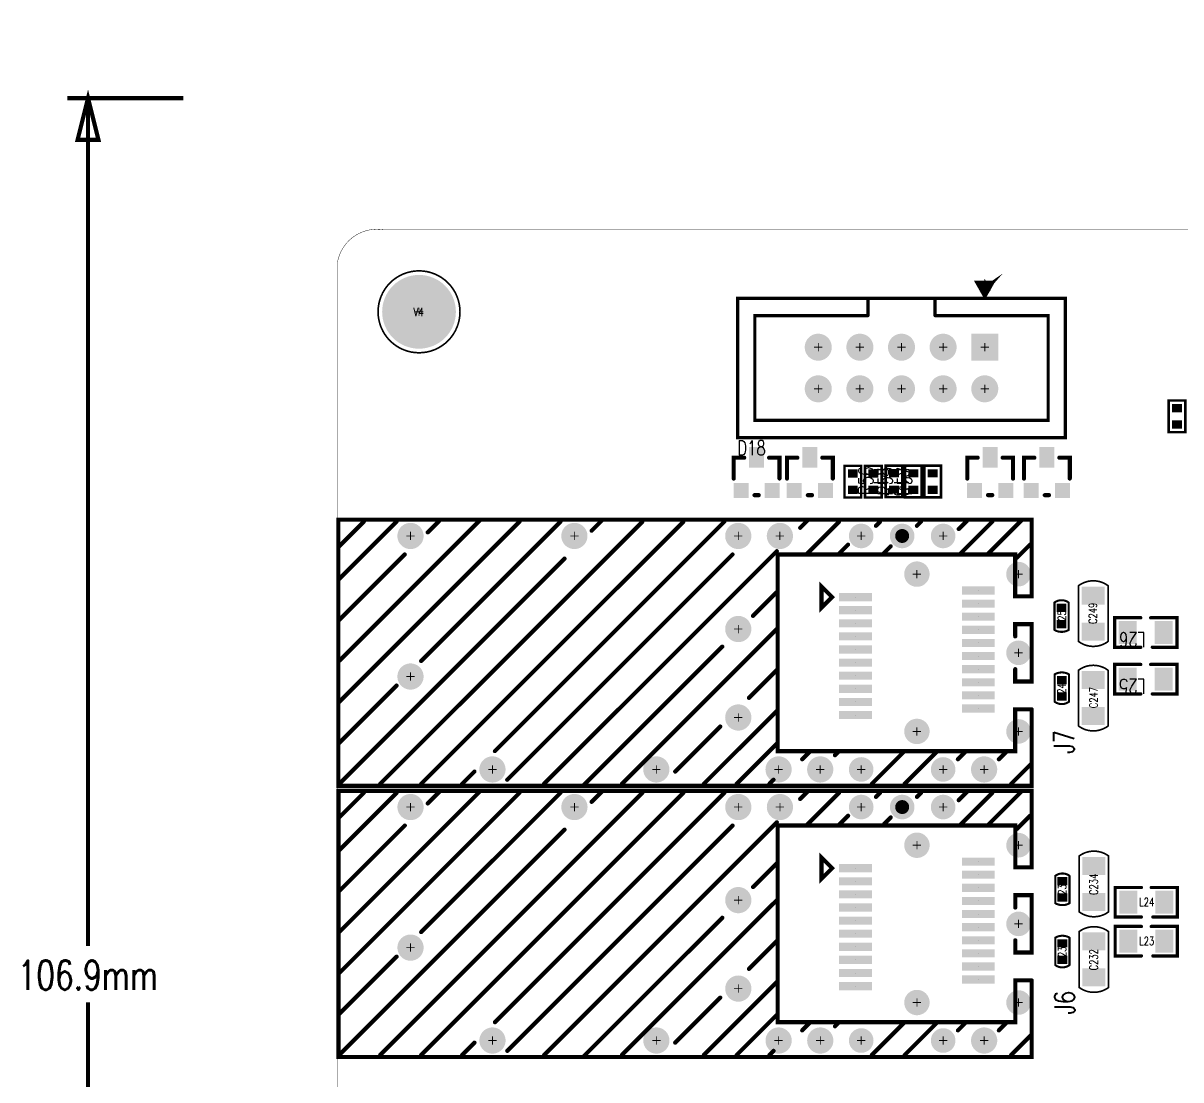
# Model space of a CAD drawing. Extents: x -19 to 193, y -25 to 111.
# Drawn here: x -19.2 to 51.5, y 47 to 111.5 of the extents above; entities that cross this region are included whole.
import ezdxf
from ezdxf.enums import TextEntityAlignment as Align

# ---------------------------------------------------------------- set-up
doc = ezdxf.new("R2010")
doc.units = 0
doc.linetypes.add('TRMIDX_4096', pattern=[2, 1, 1])
for name, color, linetype in [('BOARD_OUTLINE_00', 6, 'CONTINUOUS'), ('DIMENSION1_01', 6, 'CONTINUOUS'), ('DIMENSION2_01', 6, 'CONTINUOUS'), ('DIMENSION4_01', 6, 'CONTINUOUS'), ('DIMENSION6_01', 6, 'CONTINUOUS'), ('DIMENSION7_01', 6, 'CONTINUOUS'), ('DRIL_NPLTE_THRU_01', 3, 'CONTINUOUS'), ('DRIL_NPLTE_THRU_02', 222, 'CONTINUOUS'), ('DRIL_NPLTE_THRU_03', 5, 'CONTINUOUS'), ('DRIL_NPLTE_THRU_04', 1, 'CONTINUOUS'), ('DRIL_PLTE_THRU_01', 3, 'CONTINUOUS'), ('DRIL_PLTE_THRU_02', 222, 'CONTINUOUS'), ('DRIL_PLTE_THRU_03', 5, 'CONTINUOUS'), ('DRIL_PLTE_THRU_04', 1, 'CONTINUOUS'), ('DRIL_SYMBOL', 6, 'CONTINUOUS'), ('PADS_BOT', 16, 'CONTINUOUS'), ('PADS_INNER', 96, 'CONTINUOUS'), ('PADS_TOP', 96, 'CONTINUOUS'), ('PART_NAME_01', 254, 'CONTINUOUS'), ('PART_NAME_126', 146, 'CONTINUOUS'), ('PART_TOP_2DLINE_00', 254, 'CONTINUOUS'), ('PART_TOP_2DLINE_01', 254, 'CONTINUOUS'), ('PART_TOP_2DLINE_126', 146, 'CONTINUOUS'), ('TEXT_01', 96, 'CONTINUOUS')]:
    doc.layers.add(name, color=color, linetype=linetype)
doc.styles.add('W0$0762', font='simplex', dxfattribs={"width": 0.75})
doc.styles.add('W0$127', font='simplex', dxfattribs={"width": 0.75})
doc.styles.add('W0$2032', font='simplex', dxfattribs={"width": 0.75})
doc.styles.add('W0$254', font='simplex', dxfattribs={"width": 0.75})

# ---------------------------------------------------------------- blocks, each defined once
blk = doc.blocks.new('SMOOTH_0$0254')
at = {"const_width": 0.0127}
blk.add_lwpolyline([(-0.00635, 0, 1), (0.00635, 0, 1)], format="xyb", close=True, dxfattribs=at)
blk = doc.blocks.new('BOARD_1')
at = {"layer": 'BOARD_OUTLINE_00', "const_width": 0.0254}
blk.add_lwpolyline([(8.292, 28.555, 0.414214), (10.062, 26.105), (198.007, 26.105, 0.40555), (200.543, 28.975), (200.543, 130.731, 0.414214), (198, 133), (185, 133), (185, 125), (166.5, 125), (166.5, 133), (158.5, 133), (158.5, 126.516, -0.90993), (154.8, 126.516), (154.8, 137.6), (143.6, 137.6), (143.6, 130.08, -0.905156), (141.7, 130.08), (141.7, 137.6), (120.477, 137.6), (120.477, 125), (11.112, 125, 0.414214), (8.292, 123)], format="xyb", close=True, dxfattribs=at)
at = {"layer": 'BOARD_OUTLINE_00'}
for p in [(11.112, 125), (8.292, 123)]:
    blk.add_blockref('SMOOTH_0$0254', p, dxfattribs=at)
blk = doc.blocks.new('D_2dfeghi_99')
at = {"layer": 'DIMENSION1_01', "linetype": 'TRMIDX_4096', "const_width": 0.254}
blk.add_lwpolyline([(-6.925, 26.115), (-6.925, 77.86)], dxfattribs=at)
at = {"layer": 'DIMENSION2_01', "linetype": 'TRMIDX_4096', "const_width": 0.254}
blk.add_lwpolyline([(-6.925, 133.035), (-6.925, 81.289)], dxfattribs=at)
at = {"layer": 'DIMENSION4_01', "linetype": 'TRMIDX_4096', "const_width": 0.254}
blk.add_lwpolyline([(-6.925, 133.035), (-6.29, 130.495), (-7.56, 130.495)], close=True, dxfattribs=at)
at = {"layer": 'DIMENSION6_01', "linetype": 'TRMIDX_4096', "const_width": 0.254}
blk.add_lwpolyline([(-1.118, 133.035), (-8.195, 133.035)], dxfattribs=at)
at = {"layer": 'DIMENSION7_01', "linetype": 'TRMIDX_4096', "const_width": 0.0254}
blk.add_lwpolyline([(0.152, 133.035), (0.153, 133.035)], dxfattribs=at)
at = {"layer": 'TEXT_01', "style": 'W0$254', "width": 0.75}
blk.add_text('106.9mm', height=1.778, dxfattribs=at).set_placement((-11.226, 78.622))
blk = doc.blocks.new('PART_BODY_TOP_151')
at = {"layer": 'PART_TOP_2DLINE_126', "const_width": 0.1}
blk.add_lwpolyline([(2.5, 0, 1), (-2.5, 0, 1)], format="xyb", close=True, dxfattribs=at)
blk = doc.blocks.new('DRIL_SYMBOL_3$2')
at = {"layer": 'DRIL_SYMBOL', "const_width": 0.0508}
for points in [[(-0.254, 0), (0.254, 0)], [(0, -0.254), (0, 0.254)]]:
    blk.add_lwpolyline(points, dxfattribs=at)
blk = doc.blocks.new('DRIL_HOLE_3$2')
at = {"const_width": 1.6}
blk.add_lwpolyline([(-0.8, 0, 1), (0.8, 0, 1)], format="xyb", close=True, dxfattribs=at)
blk.add_blockref('DRIL_SYMBOL_3$2', (0, 0))
blk = doc.blocks.new('PAD_6')
at = {"const_width": 2.25}
blk.add_lwpolyline([(0, -1.125, 1), (0, 1.125, 1)], format="xyb", close=True, dxfattribs=at)
blk = doc.blocks.new('STK_TOP_96')
at = {"layer": 'DRIL_PLTE_THRU_01'}
blk.add_blockref('DRIL_HOLE_3$2', (0, 0), dxfattribs=at)
at = {"layer": 'DRIL_PLTE_THRU_02'}
blk.add_blockref('DRIL_HOLE_3$2', (0, 0), dxfattribs=at)
at = {"layer": 'DRIL_PLTE_THRU_03'}
blk.add_blockref('DRIL_HOLE_3$2', (0, 0), dxfattribs=at)
at = {"layer": 'DRIL_PLTE_THRU_04'}
blk.add_blockref('DRIL_HOLE_3$2', (0, 0), dxfattribs=at)
at = {"layer": 'PADS_BOT'}
blk.add_blockref('PAD_6', (0, 0), dxfattribs=at)
at = {"layer": 'PADS_INNER'}
blk.add_blockref('PAD_6', (0, 0), dxfattribs=at)
at = {"layer": 'PADS_TOP'}
blk.add_blockref('PAD_6', (0, 0), dxfattribs=at)
blk = doc.blocks.new('SYM_TOP_54')
for name in ['PART_BODY_TOP_151', 'STK_TOP_96']:
    blk.add_blockref(name, (0, 0))
blk = doc.blocks.new('PART_TOP_3')
blk.add_blockref('SYM_TOP_54', (0, 0))
at = {"layer": 'PART_NAME_01', "style": 'W0$0762', "width": 0.75}
blk.add_text('V4', height=0.49784, dxfattribs=at).set_placement((-0.0254, -0.0127), align=Align.MIDDLE_CENTER)
blk = doc.blocks.new('SMOOTH_0$254')
at = {"const_width": 0.127}
blk.add_lwpolyline([(-0.0635, 0, 1), (0.0635, 0, 1)], format="xyb", close=True, dxfattribs=at)
blk = doc.blocks.new('PART_BODY_TOP_203')
at = {"layer": 'PART_TOP_2DLINE_00', "const_width": 0.254}
for points in [[(-0.762, 1.016), (-1.397, 1.016), (-1.397, -0.254)], [(0.762, 1.016), (1.397, 1.016), (1.397, -0.254)], [(-0.127, -1.27), (0.127, -1.27)]]:
    blk.add_lwpolyline(points, dxfattribs=at)
at = {"layer": 'PART_TOP_2DLINE_00'}
for p in [(-1.397, 1.016), (-0.762, 1.016), (0.762, 1.016), (1.397, 1.016), (-1.397, -0.254), (1.397, -0.254), (-0.127, -1.27), (0.127, -1.27)]:
    blk.add_blockref('SMOOTH_0$254', p, dxfattribs=at)
blk = doc.blocks.new('DRIL_HOLE_0')
blk.add_lwpolyline([(0, 0, 1), (0, 0, 1)], format="xyb", close=True)
blk = doc.blocks.new('PAD_0')
blk.add_lwpolyline([(0, 0, 1), (0, 0, 1)], format="xyb", close=True)
blk = doc.blocks.new('PAD_10')
at = {"const_width": 0.9144}
blk.add_lwpolyline([(-0.4572, 0), (0.4572, 0)], dxfattribs=at)
blk = doc.blocks.new('STK_TOP_149')
at = {"layer": 'DRIL_PLTE_THRU_01'}
blk.add_blockref('DRIL_HOLE_0', (0, 0), dxfattribs=at)
at = {"layer": 'DRIL_PLTE_THRU_02'}
blk.add_blockref('DRIL_HOLE_0', (0, 0), dxfattribs=at)
at = {"layer": 'DRIL_PLTE_THRU_03'}
blk.add_blockref('DRIL_HOLE_0', (0, 0), dxfattribs=at)
at = {"layer": 'DRIL_PLTE_THRU_04'}
blk.add_blockref('DRIL_HOLE_0', (0, 0), dxfattribs=at)
at = {"layer": 'PADS_BOT'}
blk.add_blockref('PAD_0', (0, 0), dxfattribs=at)
at = {"layer": 'PADS_INNER'}
blk.add_blockref('PAD_0', (0, 0), dxfattribs=at)
at = {"layer": 'PADS_TOP'}
blk.add_blockref('PAD_10', (0, 0), dxfattribs=at)
blk = doc.blocks.new('PAD_11')
at = {"const_width": 0.914}
blk.add_lwpolyline([(-0.635, 0), (0.635, 0)], dxfattribs=at)
blk = doc.blocks.new('STK_TOP_150')
at = {"layer": 'DRIL_PLTE_THRU_01'}
blk.add_blockref('DRIL_HOLE_0', (0, 0), dxfattribs=at)
at = {"layer": 'DRIL_PLTE_THRU_02'}
blk.add_blockref('DRIL_HOLE_0', (0, 0), dxfattribs=at)
at = {"layer": 'DRIL_PLTE_THRU_03'}
blk.add_blockref('DRIL_HOLE_0', (0, 0), dxfattribs=at)
at = {"layer": 'DRIL_PLTE_THRU_04'}
blk.add_blockref('DRIL_HOLE_0', (0, 0), dxfattribs=at)
at = {"layer": 'PADS_BOT'}
blk.add_blockref('PAD_0', (0, 0), dxfattribs=at)
at = {"layer": 'PADS_INNER'}
blk.add_blockref('PAD_0', (0, 0), dxfattribs=at)
at = {"layer": 'PADS_TOP', "rotation": 90}
blk.add_blockref('PAD_11', (0, 0), dxfattribs=at)
blk = doc.blocks.new('SYM_TOP_59')
for name, p in [('STK_TOP_150', (0, 1.0414)), ('PART_BODY_TOP_203', (0, 0)), ('STK_TOP_149', (-0.9525, -0.9906)), ('STK_TOP_149', (0.9525, -0.9906))]:
    blk.add_blockref(name, p)
blk = doc.blocks.new('PART_TOP_6')
blk.add_blockref('SYM_TOP_59', (0, 0))
at = {"layer": 'PART_NAME_01', "style": 'W0$127', "width": 0.75}
blk.add_text('D18', height=0.889, dxfattribs=at).set_placement((-1.186, 1.167))
blk = doc.blocks.new('PART_TOP_8')
blk.add_blockref('SYM_TOP_59', (0, 0))
blk = doc.blocks.new('SMOOTH_0$1524')
at = {"const_width": 0.0762}
blk.add_lwpolyline([(-0.0381, 0, 1), (0.0381, 0, 1)], format="xyb", close=True, dxfattribs=at)
blk = doc.blocks.new('PART_BODY_TOP_101')
at = {"layer": 'PART_TOP_2DLINE_01', "const_width": 0.1524}
blk.add_lwpolyline([(-0.9652, 0.508), (0.9652, 0.508), (0.9652, -0.508), (-0.9652, -0.508)], close=True, dxfattribs=at)
at = {"layer": 'PART_TOP_2DLINE_01'}
for p in [(-0.9652, 0.508), (0.9652, 0.508), (-0.9652, -0.508), (0.9652, -0.508)]:
    blk.add_blockref('SMOOTH_0$1524', p, dxfattribs=at)
blk = doc.blocks.new('PAD_13')
at = {"const_width": 0.5}
blk.add_lwpolyline([(-0.3, 0), (0.3, 0)], dxfattribs=at)
blk = doc.blocks.new('STK_TOP_5')
at = {"layer": 'DRIL_NPLTE_THRU_01'}
blk.add_blockref('DRIL_HOLE_0', (0, 0), dxfattribs=at)
at = {"layer": 'DRIL_NPLTE_THRU_02'}
blk.add_blockref('DRIL_HOLE_0', (0, 0), dxfattribs=at)
at = {"layer": 'DRIL_NPLTE_THRU_03'}
blk.add_blockref('DRIL_HOLE_0', (0, 0), dxfattribs=at)
at = {"layer": 'DRIL_NPLTE_THRU_04'}
blk.add_blockref('DRIL_HOLE_0', (0, 0), dxfattribs=at)
at = {"layer": 'PADS_BOT'}
blk.add_blockref('PAD_0', (0, 0), dxfattribs=at)
at = {"layer": 'PADS_INNER'}
blk.add_blockref('PAD_0', (0, 0), dxfattribs=at)
at = {"layer": 'PADS_TOP', "rotation": 90}
blk.add_blockref('PAD_13', (0, 0), dxfattribs=at)
blk = doc.blocks.new('SYM_TOP_4')
for name, p in [('PART_BODY_TOP_101', (0, 0)), ('STK_TOP_5', (-0.5, 0)), ('STK_TOP_5', (0.5, 0))]:
    blk.add_blockref(name, p)
blk = doc.blocks.new('PART_TOP_9')
blk.add_blockref('SYM_TOP_4', (0, 0))
at = {"layer": 'PART_NAME_01', "style": 'W0$127', "width": 0.75}
blk.add_text('R17', height=0.889, dxfattribs=at).set_placement((-0.833, 1.275))
blk = doc.blocks.new('PART_TOP_10')
blk.add_blockref('SYM_TOP_4', (0, 0))
at = {"layer": 'PART_NAME_01', "style": 'W0$127', "width": 0.75}
blk.add_text('R18', height=0.889, dxfattribs=at).set_placement((-0.833, 1.275))
blk = doc.blocks.new('PART_TOP_137')
blk.add_blockref('SYM_TOP_4', (0, 0))
at = {"layer": 'PART_NAME_01', "style": 'W0$127', "width": 0.75}
blk.add_text('R56', height=0.889, dxfattribs=at).set_placement((-0.833, 1.275))
blk = doc.blocks.new('PART_TOP_139')
blk.add_blockref('SYM_TOP_4', (0, 0))
at = {"layer": 'PART_NAME_01', "style": 'W0$127', "width": 0.75}
blk.add_text('R55', height=0.889, dxfattribs=at).set_placement((-0.833, 1.275))
blk = doc.blocks.new('PART_TOP_141')
blk.add_blockref('SYM_TOP_4', (0, 0))
at = {"layer": 'PART_NAME_01', "style": 'W0$127', "width": 0.75}
blk.add_text('R57', height=0.889, dxfattribs=at).set_placement((-0.833, 1.275))
blk = doc.blocks.new('SMOOTH_0$199898')
at = {"const_width": 0.099949}
blk.add_lwpolyline([(-0.049974, 0, 1), (0.049974, 0, 1)], format="xyb", close=True, dxfattribs=at)
blk = doc.blocks.new('PART_BODY_TOP_150')
at = {"layer": 'PART_TOP_2DLINE_01', "const_width": 0.2}
for points in [[(5.08, -2.98), (-4.92, -2.98), (-4.92, 5.52), (5.08, 5.52)], [(4.08, 5.52), (6.08, 5.52)], [(5.08, -2.98), (15.08, -2.98), (15.08, 5.52), (5.08, 5.52)], [(3.03, -1.93), (-3.87, -1.93), (-3.87, 4.47), (5.08, 4.47)], [(4.08, 4.47), (6.08, 4.47)], [(7.13, -1.93), (14.03, -1.93), (14.03, 4.47), (5.08, 4.47)], [(3.03, -2.98), (3.03, -1.93)], [(7.13, -1.93), (7.13, -2.98)], [(-0.505, -3.97), (0.495, -3.97), (-0.005, -3.09), (-0.505, -3.97), (0.327, -3.881), (-0.02, -3.208), (-0.505, -3.97), (0.287, -3.802), (-0.089, -3.376), (-0.505, -3.97), (0.148, -3.732), (-0.099, -3.505), (-0.505, -3.97), (0.03, -3.604), (-0.03, -3.881), (-0.208, -3.514), (0.119, -3.495), (-0.188, -3.91)], [(4.08, -2.98), (6.08, -2.98)]]:
    blk.add_lwpolyline(points, dxfattribs=at)
at = {"layer": 'PART_TOP_2DLINE_126', "const_width": 0.2}
for points in [[(5.08, -2.98), (-4.92, -2.98), (-4.92, 5.52), (5.08, 5.52)], [(4.08, 5.52), (6.08, 5.52)], [(5.08, -2.98), (15.08, -2.98), (15.08, 5.52), (5.08, 5.52)], [(3.03, -1.93), (-3.87, -1.93), (-3.87, 4.47), (5.08, 4.47)], [(4.08, 4.47), (6.08, 4.47)], [(7.13, -1.93), (14.03, -1.93), (14.03, 4.47), (5.08, 4.47)], [(3.03, -2.98), (3.03, -1.93)], [(7.13, -1.93), (7.13, -2.98)], [(-0.505, -3.97), (0.495, -3.97), (-0.005, -3.09), (-0.505, -3.97), (0.327, -3.881), (-0.02, -3.208), (-0.505, -3.97), (0.287, -3.802), (-0.089, -3.376), (-0.505, -3.97), (0.148, -3.732), (-0.099, -3.505), (-0.505, -3.97), (0.03, -3.604), (-0.03, -3.881), (-0.208, -3.514), (0.119, -3.495), (-0.188, -3.91)], [(4.08, -2.98), (6.08, -2.98)]]:
    blk.add_lwpolyline(points, dxfattribs=at)
at = {"layer": 'PART_TOP_2DLINE_01'}
for p in [(-4.92, 5.52), (4.08, 5.52), (5.08, 5.52), (5.08, 5.52), (6.08, 5.52), (15.08, 5.52), (-3.87, 4.47), (4.08, 4.47), (5.08, 4.47), (5.08, 4.47), (6.08, 4.47), (14.03, 4.47), (-3.87, -1.93), (3.03, -1.93), (3.03, -1.93), (7.13, -1.93), (7.13, -1.93), (14.03, -1.93), (-4.92, -2.98), (-0.208, -3.514), (-0.099, -3.505), (-0.089, -3.376), (-0.02, -3.208), (-0.005, -3.09), (0.03, -3.604), (0.119, -3.495), (3.03, -2.98), (4.08, -2.98), (5.08, -2.98), (5.08, -2.98), (6.08, -2.98), (7.13, -2.98), (15.08, -2.98), (-0.505, -3.97), (-0.505, -3.97), (-0.505, -3.97), (-0.505, -3.97), (-0.505, -3.97), (-0.188, -3.91), (-0.03, -3.881), (0.148, -3.732), (0.287, -3.802), (0.327, -3.881), (0.495, -3.97)]:
    blk.add_blockref('SMOOTH_0$199898', p, dxfattribs=at)
at = {"layer": 'PART_TOP_2DLINE_126'}
for p in [(-4.92, 5.52), (4.08, 5.52), (5.08, 5.52), (5.08, 5.52), (6.08, 5.52), (15.08, 5.52), (-3.87, 4.47), (4.08, 4.47), (5.08, 4.47), (5.08, 4.47), (6.08, 4.47), (14.03, 4.47), (-3.87, -1.93), (3.03, -1.93), (3.03, -1.93), (7.13, -1.93), (7.13, -1.93), (14.03, -1.93), (-4.92, -2.98), (-0.208, -3.514), (-0.099, -3.505), (-0.089, -3.376), (-0.02, -3.208), (-0.005, -3.09), (0.03, -3.604), (0.119, -3.495), (3.03, -2.98), (4.08, -2.98), (5.08, -2.98), (5.08, -2.98), (6.08, -2.98), (7.13, -2.98), (15.08, -2.98), (-0.505, -3.97), (-0.505, -3.97), (-0.505, -3.97), (-0.505, -3.97), (-0.505, -3.97), (-0.188, -3.91), (-0.03, -3.881), (0.148, -3.732), (0.287, -3.802), (0.327, -3.881), (0.495, -3.97)]:
    blk.add_blockref('SMOOTH_0$199898', p, dxfattribs=at)
blk = doc.blocks.new('DRIL_SYMBOL_0$999998')
at = {"layer": 'DRIL_SYMBOL', "const_width": 0.0508}
for points in [[(-0.254, 0), (0.254, 0)], [(0, -0.254), (0, 0.254)]]:
    blk.add_lwpolyline(points, dxfattribs=at)
blk = doc.blocks.new('DRIL_HOLE_0$999998')
at = {"const_width": 0.5}
blk.add_lwpolyline([(-0.25, 0, 1), (0.25, 0, 1)], format="xyb", close=True, dxfattribs=at)
blk.add_blockref('DRIL_SYMBOL_0$999998', (0, 0))
blk = doc.blocks.new('PAD_35')
at = {"const_width": 0.825005}
blk.add_lwpolyline([(0, -0.412502, 1), (0, 0.412502, 1)], format="xyb", close=True, dxfattribs=at)
blk = doc.blocks.new('PAD_36')
at = {"const_width": 1.65}
blk.add_lwpolyline([(-0.825, 0), (0.825, 0)], dxfattribs=at)
blk = doc.blocks.new('STK_TOP_95')
at = {"layer": 'DRIL_PLTE_THRU_01'}
blk.add_blockref('DRIL_HOLE_0$999998', (0, 0), dxfattribs=at)
at = {"layer": 'DRIL_PLTE_THRU_02'}
blk.add_blockref('DRIL_HOLE_0$999998', (0, 0), dxfattribs=at)
at = {"layer": 'DRIL_PLTE_THRU_03'}
blk.add_blockref('DRIL_HOLE_0$999998', (0, 0), dxfattribs=at)
at = {"layer": 'DRIL_PLTE_THRU_04'}
blk.add_blockref('DRIL_HOLE_0$999998', (0, 0), dxfattribs=at)
at = {"layer": 'PADS_BOT'}
blk.add_blockref('PAD_36', (0, 0), dxfattribs=at)
at = {"layer": 'PADS_INNER'}
blk.add_blockref('PAD_35', (0, 0), dxfattribs=at)
at = {"layer": 'PADS_TOP'}
blk.add_blockref('PAD_36', (0, 0), dxfattribs=at)
blk = doc.blocks.new('STK_TOP_94')
at = {"layer": 'DRIL_PLTE_THRU_01'}
blk.add_blockref('DRIL_HOLE_0$999998', (0, 0), dxfattribs=at)
at = {"layer": 'DRIL_PLTE_THRU_02'}
blk.add_blockref('DRIL_HOLE_0$999998', (0, 0), dxfattribs=at)
at = {"layer": 'DRIL_PLTE_THRU_03'}
blk.add_blockref('DRIL_HOLE_0$999998', (0, 0), dxfattribs=at)
at = {"layer": 'DRIL_PLTE_THRU_04'}
blk.add_blockref('DRIL_HOLE_0$999998', (0, 0), dxfattribs=at)
at = {"layer": 'PADS_BOT'}
blk.add_blockref('PAD_35', (0, 0), dxfattribs=at)
at = {"layer": 'PADS_INNER'}
blk.add_blockref('PAD_35', (0, 0), dxfattribs=at)
at = {"layer": 'PADS_TOP'}
blk.add_blockref('PAD_35', (0, 0), dxfattribs=at)
blk = doc.blocks.new('SYM_TOP_53')
for name, p in [('PART_BODY_TOP_150', (0, 0)), ('STK_TOP_94', (0, 2.54)), ('STK_TOP_94', (2.54, 2.54)), ('STK_TOP_94', (5.08, 2.54)), ('STK_TOP_94', (7.62, 2.54)), ('STK_TOP_94', (10.16, 2.54)), ('STK_TOP_95', (0, 0)), ('STK_TOP_94', (2.54, 0)), ('STK_TOP_94', (5.08, 0)), ('STK_TOP_94', (7.62, 0)), ('STK_TOP_94', (10.16, 0))]:
    blk.add_blockref(name, p)
blk = doc.blocks.new('PART_TOP_148')
blk.add_blockref('SYM_TOP_53', (0, 0))
blk = doc.blocks.new('PART_TOP_151')
blk.add_blockref('SYM_TOP_59', (0, 0))
blk = doc.blocks.new('SMOOTH_0$127')
at = {"const_width": 0.0635}
blk.add_lwpolyline([(-0.03175, 0, 1), (0.03175, 0, 1)], format="xyb", close=True, dxfattribs=at)
blk = doc.blocks.new('PART_BODY_TOP_102')
at = {"layer": 'PART_TOP_2DLINE_01', "const_width": 0.127}
blk.add_lwpolyline([(-0.852, 0.432), (0.825, 0.432, -0.325402), (0.825, -0.432), (-0.852, -0.432, -0.265612)], format="xyb", close=True, dxfattribs=at)
at = {"layer": 'PART_TOP_2DLINE_01'}
for p in [(-0.852, 0.432), (0.825, 0.432), (-0.852, -0.432), (0.825, -0.432)]:
    blk.add_blockref('SMOOTH_0$127', p, dxfattribs=at)
blk = doc.blocks.new('SYM_TOP_5')
for name, p in [('PART_BODY_TOP_102', (0, 0)), ('STK_TOP_5', (-0.5, 0)), ('STK_TOP_5', (0.5, 0))]:
    blk.add_blockref(name, p)
blk = doc.blocks.new('PART_TOP_159')
blk.add_blockref('SYM_TOP_5', (0, 0))
at = {"layer": 'PART_NAME_01', "style": 'W0$0762', "width": 0.75}
blk.add_text('C250', height=0.4978, dxfattribs=at).set_placement((0.025, -0.013), align=Align.MIDDLE_CENTER)
blk = doc.blocks.new('PART_TOP_160')
blk.add_blockref('SYM_TOP_5', (0, 0))
at = {"layer": 'PART_NAME_01', "style": 'W0$0762', "width": 0.75}
blk.add_text('C248', height=0.4978, rotation=-180, dxfattribs=at).set_placement((0.025, -0.013), align=Align.MIDDLE_CENTER)
blk = doc.blocks.new('PART_TOP_161')
blk.add_blockref('SYM_TOP_5', (0, 0))
at = {"layer": 'PART_NAME_01', "style": 'W0$0762', "width": 0.75}
blk.add_text('C233', height=0.4978, rotation=-180, dxfattribs=at).set_placement((0.025, -0.013), align=Align.MIDDLE_CENTER)
blk = doc.blocks.new('PART_TOP_162')
blk.add_blockref('SYM_TOP_5', (0, 0))
at = {"layer": 'PART_NAME_01', "style": 'W0$0762', "width": 0.75}
blk.add_text('C235', height=0.4978, dxfattribs=at).set_placement((-0.026, 0.013), align=Align.MIDDLE_CENTER)
blk = doc.blocks.new('PART_TOP_163')
blk.add_blockref('SYM_TOP_59', (0, 0))
blk = doc.blocks.new('SMOOTH_0$1016')
at = {"const_width": 0.0508}
blk.add_lwpolyline([(-0.0254, 0, 1), (0.0254, 0, 1)], format="xyb", close=True, dxfattribs=at)
blk = doc.blocks.new('PART_BODY_TOP_104')
at = {"layer": 'PART_TOP_2DLINE_00', "const_width": 0.1016}
blk.add_lwpolyline([(-1.69367, 0.9), (1.71198, 0.9, -0.33071838), (1.71198, -0.9), (-1.69367, -0.9, -0.33459532)], format="xyb", close=True, dxfattribs=at)
at = {"layer": 'PART_TOP_2DLINE_00'}
for p in [(-1.69367, 0.9), (1.71198, 0.9), (-1.69367, -0.9), (1.71198, -0.9)]:
    blk.add_blockref('SMOOTH_0$1016', p, dxfattribs=at)
blk = doc.blocks.new('PAD_12')
at = {"const_width": 1.1}
blk.add_lwpolyline([(-0.7, 0), (0.7, 0)], dxfattribs=at)
blk = doc.blocks.new('STK_TOP_7')
at = {"layer": 'DRIL_PLTE_THRU_01'}
blk.add_blockref('DRIL_HOLE_0', (0, 0), dxfattribs=at)
at = {"layer": 'DRIL_PLTE_THRU_02'}
blk.add_blockref('DRIL_HOLE_0', (0, 0), dxfattribs=at)
at = {"layer": 'DRIL_PLTE_THRU_03'}
blk.add_blockref('DRIL_HOLE_0', (0, 0), dxfattribs=at)
at = {"layer": 'DRIL_PLTE_THRU_04'}
blk.add_blockref('DRIL_HOLE_0', (0, 0), dxfattribs=at)
at = {"layer": 'PADS_BOT'}
blk.add_blockref('PAD_0', (0, 0), dxfattribs=at)
at = {"layer": 'PADS_INNER'}
blk.add_blockref('PAD_0', (0, 0), dxfattribs=at)
at = {"layer": 'PADS_TOP', "rotation": 90}
blk.add_blockref('PAD_12', (0, 0), dxfattribs=at)
blk = doc.blocks.new('SYM_TOP_7')
for name, p in [('PART_BODY_TOP_104', (0, 0)), ('STK_TOP_7', (-1.1, 0)), ('STK_TOP_7', (1.1, 0))]:
    blk.add_blockref(name, p)
blk = doc.blocks.new('PART_TOP_167')
blk.add_blockref('SYM_TOP_7', (0, 0))
at = {"layer": 'PART_NAME_01', "style": 'W0$0762', "width": 0.75}
blk.add_text('C247', height=0.4978, rotation=-180, dxfattribs=at).set_placement((-0.026, 0.013), align=Align.MIDDLE_CENTER)
blk = doc.blocks.new('PART_TOP_168')
blk.add_blockref('SYM_TOP_7', (0, 0))
at = {"layer": 'PART_NAME_126', "style": 'W0$0762', "width": 0.75}
blk.add_text('C249', height=0.4978, dxfattribs=at).set_placement((0.02, 0.025), align=Align.MIDDLE_CENTER)
blk = doc.blocks.new('PART_TOP_169')
blk.add_blockref('SYM_TOP_7', (0, 0))
at = {"layer": 'PART_NAME_01', "style": 'W0$0762', "width": 0.75}
blk.add_text('C232', height=0.4978, rotation=-180, dxfattribs=at).set_placement((0.025, -0.013), align=Align.MIDDLE_CENTER)
blk = doc.blocks.new('PART_TOP_170')
blk.add_blockref('SYM_TOP_7', (0, 0))
at = {"layer": 'PART_NAME_126', "style": 'W0$0762', "width": 0.75}
blk.add_text('C234', height=0.4978, dxfattribs=at).set_placement((-0.018, 0.013), align=Align.MIDDLE_CENTER)
blk = doc.blocks.new('PART_BODY_TOP_121')
at = {"layer": 'PART_TOP_2DLINE_01', "const_width": 0.2}
for points in [[(-0.4, 0.9), (-1.9, 0.9), (-1.9, -0.9), (-0.3, -0.9)], [(0.3, 0.9), (1.9, 0.9), (1.9, -0.9), (0.3, -0.9)]]:
    blk.add_lwpolyline(points, dxfattribs=at)
at = {"layer": 'PART_TOP_2DLINE_01'}
for p in [(-1.9, 0.9), (-0.4, 0.9), (0.3, 0.9), (1.9, 0.9), (-1.9, -0.9), (-0.3, -0.9), (0.3, -0.9), (1.9, -0.9)]:
    blk.add_blockref('SMOOTH_0$199898', p, dxfattribs=at)
blk = doc.blocks.new('SYM_TOP_24')
for name, p in [('PART_BODY_TOP_121', (0, 0)), ('STK_TOP_7', (-1.1, 0)), ('STK_TOP_7', (1.1, 0))]:
    blk.add_blockref(name, p)
blk = doc.blocks.new('PART_TOP_185')
blk.add_blockref('SYM_TOP_24', (0, 0))
at = {"layer": 'PART_NAME_01', "style": 'W0$127', "width": 0.75}
blk.add_text('L25', height=0.889, dxfattribs=at).set_placement((0, 0))
blk = doc.blocks.new('PART_TOP_186')
blk.add_blockref('SYM_TOP_24', (0, 0))
at = {"layer": 'PART_NAME_01', "style": 'W0$127', "width": 0.75}
blk.add_text('L26', height=0.889, dxfattribs=at).set_placement((0, 0))
blk = doc.blocks.new('PART_TOP_187')
blk.add_blockref('SYM_TOP_24', (0, 0))
at = {"layer": 'PART_NAME_01', "style": 'W0$0762', "width": 0.75}
blk.add_text('L23', height=0.49784, rotation=-180, dxfattribs=at).set_placement((-0.0254, -0.0127), align=Align.MIDDLE_CENTER)
blk = doc.blocks.new('PART_TOP_188')
blk.add_blockref('SYM_TOP_24', (0, 0))
at = {"layer": 'PART_NAME_01', "style": 'W0$0762', "width": 0.75}
blk.add_text('L24', height=0.49784, rotation=-180, dxfattribs=at).set_placement((-0.0254, -0.0127), align=Align.MIDDLE_CENTER)
blk = doc.blocks.new('PART_TOP_190')
blk.add_blockref('SYM_TOP_4', (0, 0))
at = {"layer": 'PART_NAME_01', "style": 'W0$127', "width": 0.75}
blk.add_text('R10', height=0.889, dxfattribs=at).set_placement((-0.833, 1.275))
blk = doc.blocks.new('PART_BODY_TOP_126')
at = {"layer": 'PART_TOP_2DLINE_126', "const_width": 0.254}
for points in [[(3.475, 7), (8.125, 7), (8.125, -35.3), (-8.125, -35.3), (-8.125, 7), (-3.45, 7), (-3.45, 6), (-6, 6), (-6, -8.5), (6, -8.5), (6, 6), (3.45, 6), (3.45, 7)], [(-1, 6), (-1.75, 6), (-1.75, 7), (1.75, 7), (1.75, 6), (1, 6)], [(6.75, 7), (8, 5.75)], [(-8.1, 6.4), (-6, 4.3)], [(-6.6, 6.9), (-5.8, 6.1)], [(6, 5.5), (6.5, 5)], [(-8, 4.6), (-6, 2.6)], [(-8.05, 3.05), (-7.55, 2.55)], [(6, 3), (6.5, 2.5)], [(6, 1.25), (8, -0.75)], [(-8, 0.25), (-7.75, 0)], [(6, -0.75), (8, -2.75)], [(-6.5, -1.6), (-6.1, -2)], [(-8, -2.25), (-7.75, -2.5)], [(-6.6, -4.2), (-6, -4.8)], [(-8, -4.75), (-6, -6.75)], [(6, -4.75), (6.25, -5)], [(-3.4, -5.175), (-4.05, -5.825), (-2.75, -5.825), (-3.4, -5.175)], [(-8.125, -6.625), (-7.625, -7.125)], [(6, -6.5), (6.5, -7)], [(-6.2, -8.55), (8, -22.75)], [(-2.25, -10), (-3.75, -8.5)], [(-1.5, -8.5), (8, -18)], [(2.75, -10.25), (1, -8.5)], [(3.5, -8.5), (8, -13)], [(5.5, -8.5), (8, -11)], [(7.75, -8.75), (8, -9)], [(-6, -11.25), (7.75, -25)], [(-8, -11.75), (6, -25.75)], [(-0.375, -11.875), (8.125, -20.375)], [(4.5, -12), (7.25, -14.75)], [(-8, -14.25), (8, -30.25)], [(-8, -16.75), (8, -32.75)], [(-7.45, -19.85), (-8.05, -19.25)], [(-8, -21.75), (0.5, -30.25)], [(-5.75, -21.5), (8, -35.25)], [(-8, -24.25), (3, -35.25)], [(-8.125, -26.625), (0.475, -35.225)], [(7.25, -27), (8, -27.75)], [(-8.05, -29.15), (-7.35, -29.85)], [(-8, -31.75), (-4.5, -35.25)], [(-6, -31.25), (-2, -35.25)], [(2, -31.75), (5.5, -35.25)], [(-8, -33.75), (-6.5, -35.25)]]:
    blk.add_lwpolyline(points, dxfattribs=at)
at = {"layer": 'PART_TOP_2DLINE_126'}
for p in [(-8.125, 7), (-3.45, 7), (-1.75, 7), (1.75, 7), (3.45, 7), (3.475, 7), (6.75, 7), (8.125, 7), (-8.1, 6.4), (-6.6, 6.9), (-6, 6), (-5.8, 6.1), (-3.45, 6), (-1.75, 6), (-1, 6), (1, 6), (1.75, 6), (3.45, 6), (6, 6), (8, 5.75), (6, 5.5), (6.5, 5), (-8, 4.6), (-6, 4.3), (-8.05, 3.05), (6, 3), (-7.55, 2.55), (-6, 2.6), (6.5, 2.5), (6, 1.25), (-8, 0.25), (-7.75, 0), (6, -0.75), (8, -0.75), (-6.5, -1.6), (-6.1, -2), (-8, -2.25), (-7.75, -2.5), (8, -2.75), (-6.6, -4.2), (-8, -4.75), (-6, -4.8), (6, -4.75), (6.25, -5), (-3.4, -5.175), (-3.4, -5.175), (-4.05, -5.825), (-2.75, -5.825), (-8.125, -6.625), (-7.625, -7.125), (-6, -6.75), (6, -6.5), (6.5, -7), (-6.2, -8.55), (-6, -8.5), (-3.75, -8.5), (-1.5, -8.5), (1, -8.5), (3.5, -8.5), (5.5, -8.5), (6, -8.5), (7.75, -8.75), (8, -9), (-2.25, -10), (2.75, -10.25), (-6, -11.25), (8, -11), (-8, -11.75), (-0.375, -11.875), (4.5, -12), (8, -13), (-8, -14.25), (7.25, -14.75), (-8, -16.75), (8, -18), (-8.05, -19.25), (-7.45, -19.85), (8.125, -20.375), (-8, -21.75), (-5.75, -21.5), (8, -22.75), (-8, -24.25), (7.75, -25), (6, -25.75), (-8.125, -26.625), (7.25, -27), (8, -27.75), (-8.05, -29.15), (-7.35, -29.85), (0.5, -30.25), (8, -30.25), (-8, -31.75), (-6, -31.25), (2, -31.75), (8, -32.75), (-8, -33.75), (-8.125, -35.3), (-6.5, -35.25), (-4.5, -35.25), (-2, -35.25), (0.475, -35.225), (3, -35.25), (5.5, -35.25), (8, -35.25), (8.125, -35.3)]:
    blk.add_blockref('SMOOTH_0$254', p, dxfattribs=at)
blk = doc.blocks.new('PAD_3')
blk.add_lwpolyline([(0, 0), (0, 0)])
blk = doc.blocks.new('PAD_73')
at = {"const_width": 0.5}
blk.add_lwpolyline([(-1, 0), (1, 0)], dxfattribs=at)
blk = doc.blocks.new('STK_TOP_40')
at = {"layer": 'DRIL_NPLTE_THRU_01'}
blk.add_blockref('DRIL_HOLE_0', (0, 0), dxfattribs=at)
at = {"layer": 'DRIL_NPLTE_THRU_02'}
blk.add_blockref('DRIL_HOLE_0', (0, 0), dxfattribs=at)
at = {"layer": 'DRIL_NPLTE_THRU_03'}
blk.add_blockref('DRIL_HOLE_0', (0, 0), dxfattribs=at)
at = {"layer": 'DRIL_NPLTE_THRU_04'}
blk.add_blockref('DRIL_HOLE_0', (0, 0), dxfattribs=at)
at = {"layer": 'PADS_BOT'}
blk.add_blockref('PAD_3', (0, 0), dxfattribs=at)
at = {"layer": 'PADS_INNER'}
blk.add_blockref('PAD_3', (0, 0), dxfattribs=at)
at = {"layer": 'PADS_TOP', "rotation": 90}
blk.add_blockref('PAD_73', (0, 0), dxfattribs=at)
blk = doc.blocks.new('DRIL_SYMBOL_1$05')
at = {"layer": 'DRIL_SYMBOL', "const_width": 0.0508}
for points in [[(-0.254, 0), (0.254, 0)], [(0, -0.254), (0, 0.254)]]:
    blk.add_lwpolyline(points, dxfattribs=at)
blk = doc.blocks.new('DRIL_HOLE_1$05')
at = {"const_width": 0.525}
blk.add_lwpolyline([(-0.2625, 0, 1), (0.2625, 0, 1)], format="xyb", close=True, dxfattribs=at)
blk.add_blockref('DRIL_SYMBOL_1$05', (0, 0))
blk = doc.blocks.new('PAD_21')
at = {"const_width": 0.8}
blk.add_lwpolyline([(0, -0.4, 1), (0, 0.4, 1)], format="xyb", close=True, dxfattribs=at)
blk = doc.blocks.new('STK_TOP_22')
at = {"layer": 'DRIL_PLTE_THRU_01'}
blk.add_blockref('DRIL_HOLE_1$05', (0, 0), dxfattribs=at)
at = {"layer": 'DRIL_PLTE_THRU_02'}
blk.add_blockref('DRIL_HOLE_1$05', (0, 0), dxfattribs=at)
at = {"layer": 'DRIL_PLTE_THRU_03'}
blk.add_blockref('DRIL_HOLE_1$05', (0, 0), dxfattribs=at)
at = {"layer": 'DRIL_PLTE_THRU_04'}
blk.add_blockref('DRIL_HOLE_1$05', (0, 0), dxfattribs=at)
at = {"layer": 'PADS_BOT'}
blk.add_blockref('PAD_21', (0, 0), dxfattribs=at)
at = {"layer": 'PADS_INNER'}
blk.add_blockref('PAD_21', (0, 0), dxfattribs=at)
at = {"layer": 'PADS_TOP'}
blk.add_blockref('PAD_21', (0, 0), dxfattribs=at)
blk = doc.blocks.new('DRIL_SYMBOL_0$95')
at = {"layer": 'DRIL_SYMBOL', "const_width": 0.0508}
for points in [[(-0.254, 0), (0.254, 0)], [(0, -0.254), (0, 0.254)]]:
    blk.add_lwpolyline(points, dxfattribs=at)
blk = doc.blocks.new('DRIL_HOLE_0$95')
at = {"const_width": 0.475}
blk.add_lwpolyline([(-0.2375, 0, 1), (0.2375, 0, 1)], format="xyb", close=True, dxfattribs=at)
blk.add_blockref('DRIL_SYMBOL_0$95', (0, 0))
blk = doc.blocks.new('PAD_23')
at = {"const_width": 0.75}
blk.add_lwpolyline([(0, -0.375, 1), (0, 0.375, 1)], format="xyb", close=True, dxfattribs=at)
blk = doc.blocks.new('STK_TOP_41')
at = {"layer": 'DRIL_PLTE_THRU_01'}
blk.add_blockref('DRIL_HOLE_0$95', (0, 0), dxfattribs=at)
at = {"layer": 'DRIL_PLTE_THRU_02'}
blk.add_blockref('DRIL_HOLE_0$95', (0, 0), dxfattribs=at)
at = {"layer": 'DRIL_PLTE_THRU_03'}
blk.add_blockref('DRIL_HOLE_0$95', (0, 0), dxfattribs=at)
at = {"layer": 'DRIL_PLTE_THRU_04'}
blk.add_blockref('DRIL_HOLE_0$95', (0, 0), dxfattribs=at)
at = {"layer": 'PADS_BOT'}
blk.add_blockref('PAD_23', (0, 0), dxfattribs=at)
at = {"layer": 'PADS_INNER'}
blk.add_blockref('PAD_23', (0, 0), dxfattribs=at)
at = {"layer": 'PADS_TOP'}
blk.add_blockref('PAD_23', (0, 0), dxfattribs=at)
blk = doc.blocks.new('DRIL_SYMBOL_0$85')
at = {"layer": 'DRIL_SYMBOL', "const_width": 0.0508}
for points in [[(-0.254, 0), (0.254, 0)], [(0, -0.254), (0, 0.254)]]:
    blk.add_lwpolyline(points, dxfattribs=at)
blk = doc.blocks.new('DRIL_HOLE_0$85')
at = {"const_width": 0.425}
blk.add_lwpolyline([(-0.2125, 0, 1), (0.2125, 0, 1)], format="xyb", close=True, dxfattribs=at)
blk.add_blockref('DRIL_SYMBOL_0$85', (0, 0))
blk = doc.blocks.new('STK_TOP_42')
at = {"layer": 'DRIL_PLTE_THRU_01'}
blk.add_blockref('DRIL_HOLE_0$85', (0, 0), dxfattribs=at)
at = {"layer": 'DRIL_PLTE_THRU_02'}
blk.add_blockref('DRIL_HOLE_0$85', (0, 0), dxfattribs=at)
at = {"layer": 'DRIL_PLTE_THRU_03'}
blk.add_blockref('DRIL_HOLE_0$85', (0, 0), dxfattribs=at)
at = {"layer": 'DRIL_PLTE_THRU_04'}
blk.add_blockref('DRIL_HOLE_0$85', (0, 0), dxfattribs=at)
at = {"layer": 'PADS_BOT'}
blk.add_blockref('PAD_23', (0, 0), dxfattribs=at)
at = {"layer": 'PADS_INNER'}
blk.add_blockref('PAD_23', (0, 0), dxfattribs=at)
at = {"layer": 'PADS_TOP'}
blk.add_blockref('PAD_23', (0, 0), dxfattribs=at)
blk = doc.blocks.new('DRIL_SYMBOL_1$55')
at = {"layer": 'DRIL_SYMBOL', "const_width": 0.0508}
for points in [[(-0.254, 0), (0.254, 0)], [(0, -0.254), (0, 0.254)]]:
    blk.add_lwpolyline(points, dxfattribs=at)
blk = doc.blocks.new('DRIL_HOLE_1$55')
at = {"const_width": 0.775}
blk.add_lwpolyline([(-0.3875, 0, 1), (0.3875, 0, 1)], format="xyb", close=True, dxfattribs=at)
blk.add_blockref('DRIL_SYMBOL_1$55', (0, 0))
blk = doc.blocks.new('STK_TOP_43')
at = {"layer": 'DRIL_PLTE_THRU_01'}
blk.add_blockref('DRIL_HOLE_1$55', (0, 0), dxfattribs=at)
at = {"layer": 'DRIL_PLTE_THRU_02'}
blk.add_blockref('DRIL_HOLE_1$55', (0, 0), dxfattribs=at)
at = {"layer": 'DRIL_PLTE_THRU_03'}
blk.add_blockref('DRIL_HOLE_1$55', (0, 0), dxfattribs=at)
at = {"layer": 'DRIL_PLTE_THRU_04'}
blk.add_blockref('DRIL_HOLE_1$55', (0, 0), dxfattribs=at)
at = {"layer": 'PADS_BOT'}
blk.add_blockref('PAD_0', (0, 0), dxfattribs=at)
at = {"layer": 'PADS_INNER'}
blk.add_blockref('PAD_0', (0, 0), dxfattribs=at)
at = {"layer": 'PADS_TOP'}
blk.add_blockref('PAD_0', (0, 0), dxfattribs=at)
blk = doc.blocks.new('SYM_TOP_29')
for name, p in [('PART_BODY_TOP_126', (0, 0)), ('STK_TOP_41', (-4.8, 6.2)), ('STK_TOP_41', (0, 6.2)), ('STK_TOP_41', (4.8, 6.2)), ('STK_TOP_40', (-3.8, 3.75)), ('STK_TOP_40', (-3, 3.75)), ('STK_TOP_40', (-2.2, 3.75)), ('STK_TOP_40', (-1.4, 3.75)), ('STK_TOP_40', (-0.6, 3.75)), ('STK_TOP_40', (0.2, 3.75)), ('STK_TOP_40', (1, 3.75)), ('STK_TOP_40', (1.8, 3.75)), ('STK_TOP_40', (2.6, 3.75)), ('STK_TOP_40', (3.4, 3.75)), ('STK_TOP_22', (7.12, 4.1)), ('STK_TOP_41', (-7.13, 1.6)), ('STK_TOP_41', (7.12, 1.6)), ('STK_TOP_43', (-4.8, 0)), ('STK_TOP_43', (4.8, 0)), ('STK_TOP_42', (-7.13, -0.9)), ('STK_TOP_41', (-7.13, -3.4)), ('STK_TOP_40', (-3.4, -3.75)), ('STK_TOP_40', (-2.6, -3.75)), ('STK_TOP_40', (-1.8, -3.75)), ('STK_TOP_40', (-1, -3.75)), ('STK_TOP_40', (-0.2, -3.75)), ('STK_TOP_40', (0.6, -3.75)), ('STK_TOP_40', (1.4, -3.75)), ('STK_TOP_40', (2.2, -3.75)), ('STK_TOP_40', (3, -3.75)), ('STK_TOP_40', (3.8, -3.75)), ('STK_TOP_41', (7.12, -3.4)), ('STK_TOP_22', (7.12, -5.9)), ('STK_TOP_22', (-7.13, -8.36)), ('STK_TOP_22', (7.12, -8.44)), ('STK_TOP_22', (-7.13, -10.9)), ('STK_TOP_22', (-1.45, -10.9)), ('STK_TOP_22', (3.95, -10.9)), ('STK_TOP_22', (7.12, -15.9)), ('STK_TOP_22', (-7.13, -20.9)), ('STK_TOP_22', (7.12, -25.9)), ('STK_TOP_22', (-7.13, -30.9)), ('STK_TOP_22', (1.45, -30.9))]:
    blk.add_blockref(name, p)
blk = doc.blocks.new('PART_TOP_398')
blk.add_blockref('SYM_TOP_29', (0, 0))
at = {"layer": 'PART_NAME_01', "style": 'W0$2032', "width": 0.75}
blk.add_text('J6', height=1.2446, rotation=180, dxfattribs=at).set_placement((4.818, 9.017), align=Align.MIDDLE_CENTER)
blk = doc.blocks.new('PART_TOP_399')
blk.add_blockref('SYM_TOP_29', (0, 0))
at = {"layer": 'PART_NAME_01', "style": 'W0$2032', "width": 0.75}
blk.add_text('J7', height=1.2446, rotation=180, dxfattribs=at).set_placement((6.161, 9.602))

msp = doc.modelspace()

# ---------------------------------------------------------------- block references
for name, p in [('BOARD_1', (-8.282, -26.115)), ('D_2dfeghi_99', (-8.282, -26.115)), ('PART_TOP_3', (4.99, 93.88)), ('PART_TOP_6', (25.59, 83.96)), ('PART_TOP_8', (28.84, 83.96)), ('PART_TOP_151', (39.84, 83.96)), ('PART_TOP_163', (43.3, 83.96))]:
    msp.add_blockref(name, p)
for name, p, rotation in [('PART_TOP_148', (39.51, 91.72), 180), ('PART_TOP_190', (51.24, 87.5), 270), ('PART_TOP_9', (31.457, 83.517), 270), ('PART_TOP_137', (33.97, 83.528), 90), ('PART_TOP_10', (32.708, 83.517), 270), ('PART_TOP_139', (35.15, 83.52), 90), ('PART_TOP_141', (36.33, 83.52), 90), ('PART_TOP_399', (35.37, 73.07), 270), ('PART_TOP_168', (46.132, 75.454), 90), ('PART_TOP_159', (44.196, 75.313), 90), ('PART_TOP_186', (49.332, 74.307), 180), ('PART_TOP_167', (46.132, 70.311), 270), ('PART_TOP_185', (49.332, 71.458), 180), ('PART_TOP_160', (44.212, 70.904), 270), ('PART_TOP_398', (35.372, 56.524), 270), ('PART_TOP_170', (46.168, 58.954), 90), ('PART_TOP_162', (44.248, 58.635), 90), ('PART_TOP_188', (49.368, 57.845), 180), ('PART_TOP_187', (49.368, 55.467), 180), ('PART_TOP_161', (44.248, 54.833), 270), ('PART_TOP_169', (46.168, 54.357), 270)]:
    msp.add_blockref(name, p, dxfattribs=dict(rotation=rotation))

doc.saveas('drawing.dxf')
